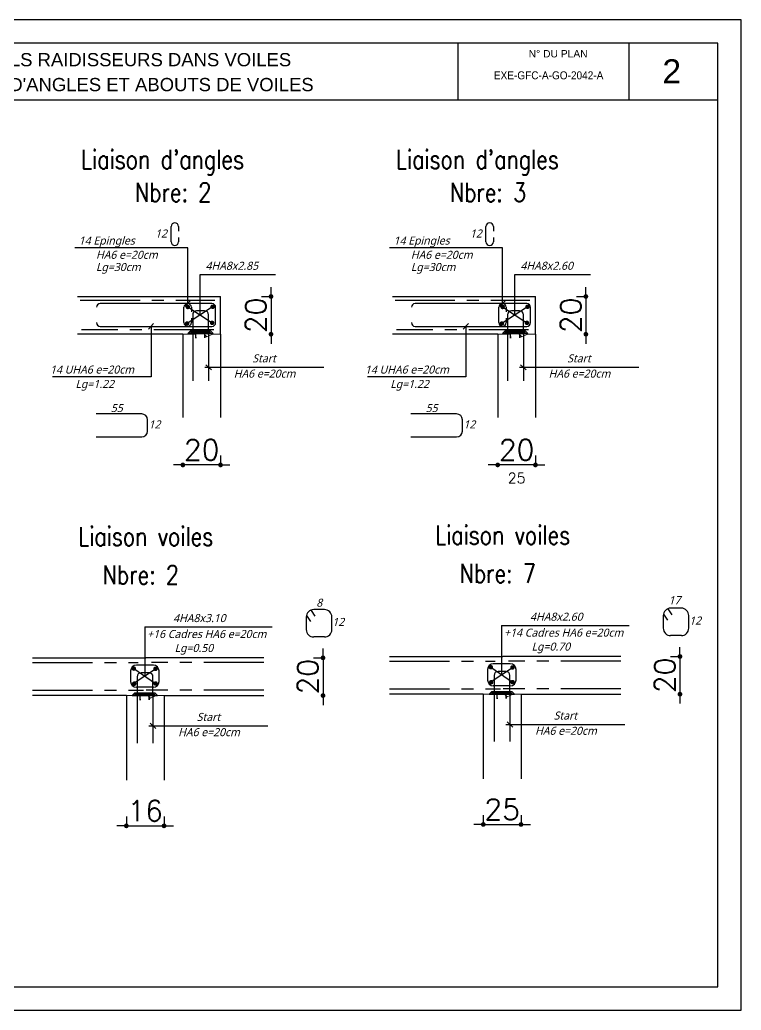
# Model space of a CAD drawing. Header units: millimetres. Extents: x -21776 to 63757, y -7870 to 8483.
# Drawn here: x -20167 to -19785, y 404 to 929 of the extents above; entities that cross this region are included whole.
import ezdxf
from ezdxf.enums import TextEntityAlignment as Align

# ---------------------------------------------------------------- set-up
doc = ezdxf.new("R2010")
doc.units = ezdxf.units.MM
doc.header["$PDMODE"] = 34
doc.linetypes.add('AXESX2', pattern=[101.6, 63.5, -12.7, 12.7, -12.7])
for name, color, linetype in [('7', 7, 'Continuous'), ('COTATION', 1, 'Continuous'), ('GO-CARTOUCHE', 7, 'Continuous'), ('GO-FER-HA', 140, 'Continuous'), ('GO-TEXTE', 9, 'Continuous'), ('préfa v', 2, 'Continuous'), ('STR_AXES', 4, 'AXESX2'), ('STR_TS_TXT', 7, 'Continuous'), ('STR_VOI-POT', 6, 'Continuous')]:
    doc.layers.add(name, color=color, linetype=linetype)
doc.styles.add('Lucida', font='')
doc.styles.get("Standard").update_dxf_attribs({"font": 'romans.shx'})
doc.styles.add('TEXTE TS', font='romans.shx', dxfattribs={"width": 0.7, "oblique": 15})
doc.styles.add('TEXTEBA', font='ARIAL.TTF')
doc.styles.get('Lucida').set_extended_font_data('Lucida Sans', italic=True)
doc.dimstyles.new('COUPE-20', dxfattribs={"dimscale": 0.5, "dimtxt": 22, "dimasz": 5, "dimexe": 0.05, "dimexo": 0, "dimgap": 5, "dimtad": 1, "dimdsep": 46, "dimtxsty": 'Standard', "dimblk1": 'DOT', "dimblk2": 'DOT', "dimsah": 1, "dimcen": 0, "dimdle": 150, "dimclrd": 1, "dimclre": 1, "dimclrt": 7, "dimadec": 0, "dimazin": 0, "dimtfac": 1, "dimtix": 1, "dimtmove": 2, "dimatfit": 3, "dimldrblk": 'DOT', "dimfxl": 0, "dimtvp": 1, "dimtolj": 1, "dimtzin": 0, "dimarcsym": 0})

# ---------------------------------------------------------------- blocks, each defined once
blk = doc.blocks.new('_DOT')
at = {"color": 0, "linetype": 'ByBlock'}
blk.add_line((-0.5, 0), (-1, 0), dxfattribs=at)
at = {"color": 0, "linetype": 'ByBlock', "const_width": 0.5}
blk.add_lwpolyline([(-0.25, 0, 1), (0.25, 0, 1)], format="xyb", close=True, dxfattribs=at)
blk = doc.blocks.new('*D848')
at = {"layer": 'COTATION', "color": 1, "lineweight": -2}
for p, q in [((-20034.02, 784.7), (-20034.02, 787.2)), ((-20039.02, 782.2), (-20033.99, 782.2)), ((-20034.02, 782.2), (-20034.02, 762.2)), ((-20034.42, 762.2), (-20033.99, 762.2)), ((-20034.02, 759.7), (-20034.02, 757.2))]:
    blk.add_line(p, q, dxfattribs=at)
at = {"layer": 'DEFPOINTS', "color": 0}
for p in [(-20047.06, 782.2), (-20047.06, 762.2, -153.35), (-20034.02, 762.2)]:
    blk.add_point(p, dxfattribs=at)
at = {"layer": 'COTATION', "color": 1, "lineweight": -2, "xscale": 2.5, "yscale": 2.5, "zscale": 2.5}
for p, rotation in [((-20034.02, 782.2), 270), ((-20034.02, 762.2), 90)]:
    blk.add_blockref('_DOT', p, dxfattribs=dict(at, rotation=rotation))
at = {"layer": 'COTATION', "color": 7, "insert": (-20042.02, 772.2), "char_height": 11, "attachment_point": 5, "rotation": 90}
blk.add_mtext('\\A1;20', dxfattribs=at)
blk = doc.blocks.new('*D859')
at = {"layer": 'COTATION', "color": 1, "lineweight": -2}
for p, q in [((-20080.77, 693.32), (-20080.77, 692.89)), ((-20060.77, 697.92), (-20060.77, 692.89)), ((-20083.27, 692.92), (-20085.77, 692.92)), ((-20060.77, 692.92), (-20080.77, 692.92)), ((-20058.27, 692.92), (-20055.77, 692.92))]:
    blk.add_line(p, q, dxfattribs=at)
at = {"layer": 'DEFPOINTS', "color": 0}
for p in [(-20080.77, 705.96, -153.35), (-20060.77, 705.96), (-20080.77, 692.92)]:
    blk.add_point(p, dxfattribs=at)
at = {"layer": 'COTATION', "color": 1, "lineweight": -2, "xscale": 2.5, "yscale": 2.5, "zscale": 2.5}
blk.add_blockref('_DOT', (-20080.77, 692.92), dxfattribs=at)
at = {"layer": 'COTATION', "color": 1, "lineweight": -2, "xscale": 2.5, "yscale": 2.5, "zscale": 2.5, "rotation": 180}
blk.add_blockref('_DOT', (-20060.77, 692.92), dxfattribs=at)
at = {"layer": 'COTATION', "color": 7, "insert": (-20070.77, 700.92), "char_height": 11, "attachment_point": 5}
blk.add_mtext('\\A1;20', dxfattribs=at)
blk = doc.blocks.new('*D984')
at = {"layer": 'COTATION', "color": 1, "lineweight": -2}
for p, q in [((-19867.01, 784.7), (-19867.01, 787.2)), ((-19872.01, 782.2), (-19866.98, 782.2)), ((-19867.01, 782.2), (-19867.01, 762.2)), ((-19867.41, 762.2), (-19866.98, 762.2)), ((-19867.01, 759.7), (-19867.01, 757.2))]:
    blk.add_line(p, q, dxfattribs=at)
at = {"layer": 'DEFPOINTS', "color": 0}
for p in [(-19880.05, 782.2), (-19880.05, 762.2, -153.35), (-19867.01, 762.2)]:
    blk.add_point(p, dxfattribs=at)
at = {"layer": 'COTATION', "color": 1, "lineweight": -2, "xscale": 2.5, "yscale": 2.5, "zscale": 2.5}
for p, rotation in [((-19867.01, 782.2), 270), ((-19867.01, 762.2), 90)]:
    blk.add_blockref('_DOT', p, dxfattribs=dict(at, rotation=rotation))
at = {"layer": 'COTATION', "color": 7, "insert": (-19875.01, 772.2), "char_height": 11, "attachment_point": 5, "rotation": 90}
blk.add_mtext('\\A1;20', dxfattribs=at)
blk = doc.blocks.new('*D985')
at = {"layer": 'COTATION', "color": 1, "lineweight": -2}
for p, q in [((-19913.76, 693.32), (-19913.76, 692.89)), ((-19893.76, 697.92), (-19893.76, 692.89)), ((-19916.26, 692.92), (-19918.76, 692.92)), ((-19893.76, 692.92), (-19913.76, 692.92)), ((-19891.26, 692.92), (-19888.76, 692.92))]:
    blk.add_line(p, q, dxfattribs=at)
at = {"layer": 'DEFPOINTS', "color": 0}
for p in [(-19913.76, 705.96, -153.35), (-19893.76, 705.96), (-19913.76, 692.92)]:
    blk.add_point(p, dxfattribs=at)
at = {"layer": 'COTATION', "color": 1, "lineweight": -2, "xscale": 2.5, "yscale": 2.5, "zscale": 2.5}
blk.add_blockref('_DOT', (-19913.76, 692.92), dxfattribs=at)
at = {"layer": 'COTATION', "color": 1, "lineweight": -2, "xscale": 2.5, "yscale": 2.5, "zscale": 2.5, "rotation": 180}
blk.add_blockref('_DOT', (-19893.76, 692.92), dxfattribs=at)
at = {"layer": 'COTATION', "color": 7, "insert": (-19903.76, 700.92), "char_height": 11, "attachment_point": 5}
blk.add_mtext('\\A1;20', dxfattribs=at)
blk = doc.blocks.new('*D990')
at = {"layer": 'COTATION', "color": 1, "lineweight": -2}
for p, q in [((-20110.74, 506.6), (-20110.74, 501.58)), ((-20090.74, 506.6), (-20090.74, 501.58)), ((-20113.24, 501.6), (-20115.74, 501.6)), ((-20110.74, 501.6), (-20090.74, 501.6)), ((-20088.24, 501.6), (-20085.74, 501.6))]:
    blk.add_line(p, q, dxfattribs=at)
at = {"layer": 'DEFPOINTS', "color": 0}
for p in [(-20110.74, 515.61), (-20090.74, 515.61), (-20090.74, 501.6)]:
    blk.add_point(p, dxfattribs=at)
at = {"layer": 'COTATION', "color": 1, "lineweight": -2, "xscale": 2.5, "yscale": 2.5, "zscale": 2.5}
blk.add_blockref('_DOT', (-20110.74, 501.6), dxfattribs=at)
at = {"layer": 'COTATION', "color": 1, "lineweight": -2, "xscale": 2.5, "yscale": 2.5, "zscale": 2.5, "rotation": 180}
blk.add_blockref('_DOT', (-20090.74, 501.6), dxfattribs=at)
at = {"layer": 'COTATION', "color": 7, "insert": (-20100.74, 509.6), "char_height": 11, "attachment_point": 5}
blk.add_mtext('\\A1;16', dxfattribs=at)
blk = doc.blocks.new('*D991')
at = {"layer": 'COTATION', "color": 1, "lineweight": -2}
for p, q in [((-20006.43, 593.15), (-20006.43, 595.65)), ((-20011.43, 590.65), (-20006.41, 590.65)), ((-20006.43, 590.65), (-20006.43, 570.65)), ((-20006.83, 570.65), (-20006.41, 570.65)), ((-20006.43, 568.15), (-20006.43, 565.65))]:
    blk.add_line(p, q, dxfattribs=at)
at = {"layer": 'DEFPOINTS', "color": 0}
for p in [(-20019.47, 590.65), (-20019.47, 570.65, -153.35), (-20006.43, 570.65)]:
    blk.add_point(p, dxfattribs=at)
at = {"layer": 'COTATION', "color": 1, "lineweight": -2, "xscale": 2.5, "yscale": 2.5, "zscale": 2.5}
for p, rotation in [((-20006.43, 590.65), 270), ((-20006.43, 570.65), 90)]:
    blk.add_blockref('_DOT', p, dxfattribs=dict(at, rotation=rotation))
at = {"layer": 'COTATION', "color": 7, "insert": (-20014.43, 580.65), "char_height": 11, "attachment_point": 5, "rotation": 90}
blk.add_mtext('\\A1;20', dxfattribs=at)
blk = doc.blocks.new('*D992')
at = {"layer": 'COTATION', "color": 1, "lineweight": -2}
for p, q in [((-19921.41, 507.33), (-19921.41, 502.31)), ((-19901.41, 507.33), (-19901.41, 502.31)), ((-19923.91, 502.33), (-19926.41, 502.33)), ((-19921.41, 502.33), (-19901.41, 502.33)), ((-19898.91, 502.33), (-19896.41, 502.33))]:
    blk.add_line(p, q, dxfattribs=at)
at = {"layer": 'DEFPOINTS', "color": 0}
for p in [(-19921.41, 516.34), (-19901.41, 516.34), (-19901.41, 502.33)]:
    blk.add_point(p, dxfattribs=at)
at = {"layer": 'COTATION', "color": 1, "lineweight": -2, "xscale": 2.5, "yscale": 2.5, "zscale": 2.5}
blk.add_blockref('_DOT', (-19921.41, 502.33), dxfattribs=at)
at = {"layer": 'COTATION', "color": 1, "lineweight": -2, "xscale": 2.5, "yscale": 2.5, "zscale": 2.5, "rotation": 180}
blk.add_blockref('_DOT', (-19901.41, 502.33), dxfattribs=at)
at = {"layer": 'COTATION', "color": 7, "insert": (-19911.41, 510.33), "char_height": 11, "attachment_point": 5}
blk.add_mtext('\\A1;25', dxfattribs=at)
blk = doc.blocks.new('*D993')
at = {"layer": 'COTATION', "color": 1, "lineweight": -2}
for p, q in [((-19817.1, 593.88), (-19817.1, 596.38)), ((-19822.1, 591.38), (-19817.08, 591.38)), ((-19817.1, 591.38), (-19817.1, 571.38)), ((-19817.5, 571.38), (-19817.08, 571.38)), ((-19817.1, 568.88), (-19817.1, 566.38))]:
    blk.add_line(p, q, dxfattribs=at)
at = {"layer": 'DEFPOINTS', "color": 0}
for p in [(-19830.14, 591.38), (-19830.14, 571.38, -153.35), (-19817.1, 571.38)]:
    blk.add_point(p, dxfattribs=at)
at = {"layer": 'COTATION', "color": 1, "lineweight": -2, "xscale": 2.5, "yscale": 2.5, "zscale": 2.5}
for p, rotation in [((-19817.1, 591.38), 270), ((-19817.1, 571.38), 90)]:
    blk.add_blockref('_DOT', p, dxfattribs=dict(at, rotation=rotation))
at = {"layer": 'COTATION', "color": 7, "insert": (-19825.1, 581.38), "char_height": 11, "attachment_point": 5, "rotation": 90}
blk.add_mtext('\\A1;20', dxfattribs=at)

msp = doc.modelspace()

# ---------------------------------------------------------------- hatches: boundary and pattern name
at = {"layer": 'GO-FER-HA'}
h = msp.add_hatch(dxfattribs=at)
h.set_pattern_fill('ANSI31', color=9, scale=4.218928, angle=-540, style=0)
h.set_pattern_definition([(45, (-58262.4, -274175.9419), (-0.3729040775, 0.3729040775), [])])
h.paths.add_polyline_path([(-20065.50293, 762.56135), (-20066.90924, 763.96766), (-20068.03835, 763.96766), (-20068.03835, 762.56135)])
h.paths.add_polyline_path([(-20068.03835, 762.56135), (-20068.03835, 763.96766), (-20070.22796, 763.96766), (-20070.08895, 762.56135)])
h.paths.add_polyline_path([(-20070.45981, 762.56135), (-20070.23976, 763.96766), (-20077.0195, 763.96766), (-20076.87389, 762.56135)])
h.paths.add_polyline_path([(-20077.07452, 763.64655), (-20078.15972, 762.56135), (-20077.17122, 762.56135)])
h = msp.add_hatch(dxfattribs=at)
h.set_pattern_fill('ANSI31', color=9, scale=4.218928, angle=-540, style=0)
h.set_pattern_definition([(45, (-58095.39344, -274175.9419), (-0.3729040775, 0.3729040775), [])])
h.paths.add_polyline_path([(-19898.49635, 762.56135), (-19899.90266, 763.96766), (-19901.03177, 763.96766), (-19901.03177, 762.56135)])
h.paths.add_polyline_path([(-19901.03177, 762.56135), (-19901.03177, 763.96766), (-19903.22138, 763.96766), (-19903.08237, 762.56135)])
h.paths.add_polyline_path([(-19903.45323, 762.56135), (-19903.23318, 763.96766), (-19910.01292, 763.96766), (-19909.86731, 762.56135)])
h.paths.add_polyline_path([(-19910.06793, 763.64655), (-19911.15313, 762.56135), (-19910.16464, 762.56135)])
h = msp.add_hatch(dxfattribs=at)
h.set_pattern_fill('ANSI31', color=9, scale=4.218928, angle=-540, style=0)
h.set_pattern_definition([(45, (-58102.5637, -274367.12774), (-0.3729040775, 0.3729040775), [])])
h.paths.add_polyline_path([(-19905.66659, 571.37552), (-19907.07289, 572.78183), (-19908.202, 572.78183), (-19908.202, 571.37552)])
h.paths.add_polyline_path([(-19908.202, 571.37552), (-19908.202, 572.78183), (-19910.39161, 572.78183), (-19910.2526, 571.37552)])
h.paths.add_polyline_path([(-19910.62347, 571.37552), (-19910.40341, 572.78183), (-19917.18315, 572.78183), (-19917.03755, 571.37552)])
h.paths.add_polyline_path([(-19917.23817, 572.46072), (-19918.32337, 571.37552), (-19917.33487, 571.37552)])
h = msp.add_hatch(dxfattribs=at)
h.set_pattern_fill('ANSI31', color=9, scale=4.218928, angle=-540, style=0)
h.set_pattern_definition([(45, (-58291.8937, -274367.85546), (-0.3729040775, 0.3729040775), [])])
h.paths.add_polyline_path([(-20094.99663, 570.64781), (-20096.40294, 572.05412), (-20097.53204, 572.05412), (-20097.53204, 570.64781)])
h.paths.add_polyline_path([(-20097.53204, 570.64781), (-20097.53204, 572.05412), (-20099.72165, 572.05412), (-20099.58264, 570.64781)])
h.paths.add_polyline_path([(-20099.95351, 570.64781), (-20099.73345, 572.05412), (-20106.51319, 572.05412), (-20106.36759, 570.64781)])
h.paths.add_polyline_path([(-20106.56821, 571.73301), (-20107.65341, 570.64781), (-20106.66491, 570.64781)])

# ---------------------------------------------------------------- linework, layer by layer
at = {"lineweight": 18, "elevation": -153.3465}
for points in [[(-20080.7656, 762.19824), (-20073.81562, 762.19824), (-20070.79315, 763.62203), (-20068.04547, 760.85092), (-20064.88562, 762.19824), (-20060.7656, 762.19824)], [(-19913.75902, 762.19824), (-19906.80904, 762.19824), (-19903.78657, 763.62203), (-19901.03889, 760.85092), (-19897.87904, 762.19824), (-19893.75902, 762.19824)]]:
    msp.add_lwpolyline(points, dxfattribs=at)
at = {"lineweight": 18}
for points in [[(-19921.41125, 571.37552), (-19914.46128, 571.37552), (-19911.43881, 572.7993), (-19908.69113, 570.0282), (-19905.53127, 571.37552), (-19898.22449, 571.37552)], [(-20110.74129, 570.64781), (-20103.79132, 570.64781), (-20100.76885, 572.07159), (-20098.02117, 569.30049), (-20094.86132, 570.64781), (-20087.55453, 570.64781)]]:
    msp.add_lwpolyline(points, dxfattribs=at)
at = {"layer": '7', "color": 7}
for points in [[(-20078.2167, 778.41713), (-20078.2167, 778.41713)], [(-19911.21012, 778.41713), (-19911.21012, 778.41713)], [(-20078.2167, 766.38595), (-20078.2167, 766.38595)], [(-19911.21012, 766.38595), (-19911.21012, 766.38595)]]:
    msp.add_lwpolyline(points, dxfattribs=at)
at = {"layer": 'COTATION'}
for p, q in [((-20064.97989, 776.75753), (-20078.54365, 767.85206)), ((-20078.16876, 776.66385), (-20065.26108, 768.22674)), ((-19897.9733, 776.75753), (-19911.53707, 767.85206)), ((-19911.16218, 776.66385), (-19898.2545, 768.22674)), ((-20012.78429, 615.83931), (-20010.73324, 612.70767)), ((-19823.45425, 616.56702), (-19821.4032, 613.43538)), ((-20015.12019, 613.04929), (-20013.06914, 609.97458)), ((-19825.79015, 613.777), (-19823.73909, 610.70229)), ((-20107.15439, 576.96882), (-20095.27538, 584.82216)), ((-20106.79055, 584.96318), (-20095.21667, 577.07378)), ((-19917.82435, 577.69653), (-19905.94534, 585.54987)), ((-19917.46051, 585.69089), (-19905.88662, 577.80149))]:
    msp.add_line(p, q, dxfattribs=at)
at = {"layer": 'GO-CARTOUCHE', "color": 2, "ltscale": 3}
for p, q in [((-20078.2167, 808.07414), (-20138.15424, 808.07414)), ((-20078.2167, 778.41713), (-20078.2167, 808.07414)), ((-19911.21012, 808.07414), (-19971.14766, 808.07414)), ((-19911.21012, 778.41713), (-19911.21012, 808.07414)), ((-20071.63116, 772.39055), (-20071.63116, 793.89017)), ((-20071.63116, 793.89017), (-20031.61508, 793.89017)), ((-19904.62458, 772.39055), (-19904.62458, 793.89017)), ((-19904.62458, 793.89017), (-19864.6085, 793.89017)), ((-20076.84564, 779.93469), (-20079.58776, 776.89956)), ((-19909.83906, 779.93469), (-19912.58118, 776.89956)), ((-20096.28163, 767.90351), (-20099.02375, 764.86838)), ((-19929.27505, 767.90351), (-19932.01717, 764.86838)), ((-20097.65269, 766.38595), (-20097.65269, 739.60867)), ((-19930.64611, 766.38595), (-19930.64611, 739.60867)), ((-20068.63937, 746.03029), (-20065.60425, 743.28817)), ((-19901.63279, 746.03029), (-19898.59766, 743.28817)), ((-20069.16885, 744.65923), (-20005.99198, 744.65923)), ((-19902.16227, 744.65923), (-19838.9854, 744.65923)), ((-20097.65269, 739.60867), (-20149.83223, 739.60867)), ((-19930.64611, 739.60867), (-19982.82565, 739.60867)), ((-20101.01603, 607.13177), (-20033.4107, 607.13177)), ((-20101.01603, 607.13177), (-20101.01603, 581.02695)), ((-19911.68599, 607.85948), (-19844.08066, 607.85948)), ((-19911.68599, 607.85948), (-19911.68599, 581.75466)), ((-19908.80303, 556.68128), (-19905.7679, 553.93916)), ((-20098.80664, 554.58251), (-20035.62977, 554.58251)), ((-20098.13307, 555.95357), (-20095.09794, 553.21145)), ((-19909.4766, 555.31022), (-19846.29973, 555.31022))]:
    msp.add_line(p, q, dxfattribs=at)
at = {"layer": 'GO-CARTOUCHE', "linetype": 'Continuous'}
for points in [[(-19784.61531, 403.87835), (-19784.61531, 928.87834), (-20527.03954, 928.87834), (-20527.03954, 403.87835)], [(-19796.98781, 416.25085), (-19796.98781, 916.50584), (-20514.66704, 916.50584), (-20514.66704, 416.25085)]]:
    msp.add_lwpolyline(points, close=True, dxfattribs=at)
at = {"layer": 'GO-FER-HA', "color": 1}
for p, q in [((-20075.55967, 772.55993), (-20075.55967, 762.02945)), ((-20069.23127, 774.66939), (-20073.4502, 774.66939)), ((-20067.12181, 762.02945), (-20067.12181, 772.55993)), ((-19908.55308, 772.55993), (-19908.55308, 762.02945)), ((-19902.22469, 774.66939), (-19906.44362, 774.66939)), ((-19900.11523, 762.02945), (-19900.11523, 772.55993)), ((-20078.15972, 762.56135), (-20076.75341, 763.96766)), ((-20078.15972, 762.56135), (-20064.72495, 762.56135)), ((-20078.15972, 762.56135), (-20075.10359, 762.56135)), ((-20076.75341, 763.96766), (-20066.13126, 763.96766)), ((-20075.55967, 762.02945), (-20075.55967, 737.41903)), ((-20074.55694, 762.56135), (-20067.14759, 762.56135)), ((-20074.51893, 762.56135), (-20074.3814, 764.10471)), ((-20074.3814, 764.10471), (-20073.97228, 760.15323)), ((-20073.97228, 760.15323), (-20073.97228, 762.56135)), ((-20069.68183, 762.56135), (-20069.45455, 764.01387)), ((-20069.45455, 764.01387), (-20069.09089, 760.33491)), ((-20069.09089, 760.33491), (-20069.09089, 762.56135)), ((-20067.12181, 762.02945), (-20067.12181, 737.41903)), ((-20066.55664, 762.56135), (-20064.72495, 762.56135)), ((-20064.72495, 762.56135), (-20066.13126, 763.96766)), ((-19911.15313, 762.56135), (-19909.74682, 763.96766)), ((-19911.15313, 762.56135), (-19897.71837, 762.56135)), ((-19911.15313, 762.56135), (-19908.09701, 762.56135)), ((-19909.74682, 763.96766), (-19899.12468, 763.96766)), ((-19908.55308, 762.02945), (-19908.55308, 737.41903)), ((-19907.55036, 762.56135), (-19900.141, 762.56135)), ((-19907.51235, 762.56135), (-19907.37482, 764.10471)), ((-19907.37482, 764.10471), (-19906.9657, 760.15323)), ((-19906.9657, 760.15323), (-19906.9657, 762.56135)), ((-19902.67525, 762.56135), (-19902.44797, 764.01387)), ((-19902.44797, 764.01387), (-19902.08431, 760.33491)), ((-19902.08431, 760.33491), (-19902.08431, 762.56135)), ((-19900.11523, 762.02945), (-19900.11523, 737.41903)), ((-19899.55006, 762.56135), (-19897.71837, 762.56135)), ((-19897.71837, 762.56135), (-19899.12468, 763.96766)), ((-20102.56877, 719.92476, 460.03949), (-20126.7789, 719.92476, 306.69299)), ((-19935.56218, 719.92476, 460.03949), (-19959.77232, 719.92476, 306.69299)), ((-20099.53127, 710.81226, 460.03949), (-20099.53127, 716.88726, 460.03949)), ((-19932.52468, 710.81226, 460.03949), (-19932.52468, 716.88726, 460.03949)), ((-20126.7789, 707.77476, 306.69299), (-20102.56877, 707.77476, 460.03949)), ((-19959.77232, 707.77476, 306.69299), (-19935.56218, 707.77476, 460.03949)), ((-20005.69106, 616.26089), (-20011.37371, 616.26089)), ((-19816.36102, 616.9886), (-19822.04367, 616.9886)), ((-20015.32561, 612.30899), (-20015.32561, 605.66619)), ((-20001.73917, 605.66619), (-20001.73917, 612.30899)), ((-19825.99557, 613.0367), (-19825.99557, 606.3939)), ((-19812.40912, 606.3939), (-19812.40912, 613.0367)), ((-20005.69106, 601.71429), (-20011.37371, 601.71429)), ((-19816.36102, 602.442), (-19822.04367, 602.442)), ((-20098.72497, 582.75585), (-20102.9439, 582.75585)), ((-19909.39493, 583.48356), (-19913.61385, 583.48356)), ((-20105.05336, 580.64639), (-20105.05336, 570.1159)), ((-20096.6155, 570.1159), (-20096.6155, 580.64639)), ((-19915.72332, 581.3741), (-19915.72332, 570.84361)), ((-19907.28546, 570.84361), (-19907.28546, 581.3741)), ((-19918.32337, 571.37552), (-19916.91706, 572.78183)), ((-19916.91706, 572.78183), (-19906.29491, 572.78183)), ((-19914.68258, 571.37552), (-19914.54505, 572.91888)), ((-19914.54505, 572.91888), (-19914.13593, 568.9674)), ((-19909.84549, 571.37552), (-19909.6182, 572.82804)), ((-19909.6182, 572.82804), (-19909.25454, 569.14907)), ((-19904.88861, 571.37552), (-19906.29491, 572.78183)), ((-20107.65341, 570.64781), (-20106.2471, 572.05412)), ((-20107.65341, 570.64781), (-20094.21865, 570.64781)), ((-20107.65341, 570.64781), (-20104.59728, 570.64781)), ((-20106.2471, 572.05412), (-20095.62496, 572.05412)), ((-20105.05336, 570.1159), (-20105.05336, 545.50549)), ((-20104.05063, 570.64781), (-20096.64128, 570.64781)), ((-20104.01263, 570.64781), (-20103.87509, 572.19117)), ((-20103.87509, 572.19117), (-20103.46598, 568.23968)), ((-20103.46598, 568.23968), (-20103.46598, 570.64781)), ((-20099.17553, 570.64781), (-20098.94824, 572.10033)), ((-20098.94824, 572.10033), (-20098.58458, 568.42136)), ((-20098.58458, 568.42136), (-20098.58458, 570.64781)), ((-20096.6155, 570.1159), (-20096.6155, 545.50549)), ((-20096.05033, 570.64781), (-20094.21865, 570.64781)), ((-20094.21865, 570.64781), (-20095.62496, 572.05412)), ((-19918.32337, 571.37552), (-19904.88861, 571.37552)), ((-19918.32337, 571.37552), (-19915.26724, 571.37552)), ((-19915.72332, 570.84361), (-19915.72332, 546.2332)), ((-19914.72059, 571.37552), (-19907.31124, 571.37552)), ((-19914.13593, 568.9674), (-19914.13593, 571.37552)), ((-19909.25454, 569.14907), (-19909.25454, 571.37552)), ((-19907.28546, 570.84361), (-19907.28546, 546.2332)), ((-19906.72029, 571.37552), (-19904.88861, 571.37552))]:
    msp.add_line(p, q, dxfattribs=at)
for points in [[(-20086.99616, 811.16481), (-20086.99616, 819.28622)], [(-20083.08639, 819.28622), (-20083.08639, 816.82065)], [(-19919.98958, 811.16481), (-19919.98958, 819.28622)], [(-19916.07981, 819.28622), (-19916.07981, 816.82065)], [(-20083.08639, 813.54251), (-20083.08639, 811.16481)], [(-19916.07981, 813.54251), (-19916.07981, 811.16481)]]:
    msp.add_lwpolyline(points, dxfattribs=at)
at = {"layer": 'GO-FER-HA', "color": 6, "linetype": 'Continuous', "const_width": 1.2}
for points in [[(-20077.56876, 776.66385, 1), (-20078.76876, 776.66385, 1)], [(-20064.37989, 776.75753, 1), (-20065.57989, 776.75753, 1)], [(-19910.56218, 776.66385, 1), (-19911.76218, 776.66385, 1)], [(-19897.3733, 776.75753, 1), (-19898.5733, 776.75753, 1)], [(-20077.94365, 767.85206, 1), (-20079.14365, 767.85206, 1)], [(-20064.66108, 768.22674, 1), (-20065.86108, 768.22674, 1)], [(-19910.93707, 767.85206, 1), (-19912.13707, 767.85206, 1)], [(-19897.6545, 768.22674, 1), (-19898.8545, 768.22674, 1)], [(-20106.19055, 584.96318, 1), (-20107.39055, 584.96318, 1)], [(-20094.67538, 584.82216, 1), (-20095.87538, 584.82216, 1)], [(-19916.86051, 585.69089, 1), (-19918.06051, 585.69089, 1)], [(-19905.34534, 585.54987, 1), (-19906.54534, 585.54987, 1)], [(-20105.95439, 576.96882, 1), (-20107.15439, 576.96882, 1)], [(-20094.61667, 577.07378, 1), (-20095.81667, 577.07378, 1)], [(-19916.62435, 577.69653, 1), (-19917.82435, 577.69653, 1)], [(-19905.28662, 577.80149, 1), (-19906.48662, 577.80149, 1)]]:
    msp.add_lwpolyline(points, format="xyb", close=True, dxfattribs=at)
at = {"layer": 'GO-FER-HA', "color": 1}
for centre, radius, start, end in [((-20085.04127, 819.28622), 1.95488, 90, 180), ((-20085.04127, 819.28622), 1.95488, 0, 90), ((-19918.03469, 819.28622), 1.95488, 90, 180), ((-19918.03469, 819.28622), 1.95488, 0, 90), ((-20085.04127, 811.16481), 1.95488, 180, 270), ((-20085.04127, 811.16481), 1.95488, 270, 0), ((-19918.03469, 811.16481), 1.95488, 180, 270), ((-19918.03469, 811.16481), 1.95488, 270, 0), ((-20073.4502, 772.55993), 2.10946, 90, 180), ((-20069.23127, 772.55993), 2.10946, 360, 90), ((-19906.44362, 772.55993), 2.10946, 90, 180), ((-19902.22469, 772.55993), 2.10946, 360, 90), ((-20102.56877, 716.88726, 460.03949), 3.0375, 0, 90), ((-19935.56218, 716.88726, 460.03949), 3.0375, 0, 90), ((-20102.56877, 710.81226, 460.03949), 3.0375, 270, 360), ((-19935.56218, 710.81226, 460.03949), 3.0375, 270, 360), ((-20011.37371, 612.30899), 3.9519, 90, 180), ((-20005.69106, 612.30899), 3.9519, 360, 90), ((-19822.04367, 613.0367), 3.9519, 90, 180), ((-19816.36102, 613.0367), 3.9519, 360, 90), ((-20011.37371, 605.66619), 3.9519, 180, 270), ((-20005.69106, 605.66619), 3.9519, 270, 0), ((-19822.04367, 606.3939), 3.9519, 180, 270), ((-19816.36102, 606.3939), 3.9519, 270, 0), ((-20102.9439, 580.64639), 2.10946, 90, 180), ((-20098.72497, 580.64639), 2.10946, 360, 90), ((-19913.61385, 581.3741), 2.10946, 90, 180), ((-19909.39493, 581.3741), 2.10946, 360, 90)]:
    msp.add_arc(centre, radius, start, end, dxfattribs=at)
at = {"layer": 'GO-TEXTE', "color": 7}
for p, q in [((-19934.85665, 916.50584), (-19934.85665, 886.2081)), ((-19844.15055, 916.50584), (-19844.15055, 886.2081)), ((-19796.98781, 886.2081), (-20514.66704, 886.2081))]:
    msp.add_line(p, q, dxfattribs=at)
at = {"layer": 'préfa v', "color": 2, "ltscale": 3}
for p, q in [((-20060.7656, 762.19824, -153.3465), (-20060.7656, 782.19824, -153.3465)), ((-19893.75902, 762.19824, -153.3465), (-19893.75902, 782.19824, -153.3465)), ((-20080.7656, 762.19824, -153.01443), (-20136.60062, 762.19824, -152.08738)), ((-20080.7656, 762.19824, -153.3465), (-20080.7656, 718.08685, -153.3465)), ((-20060.7656, 762.19824, -153.3465), (-20060.7656, 718.08685, -153.3465)), ((-19913.75902, 762.19824, -153.01443), (-19969.59403, 762.19824, -152.08738)), ((-19913.75902, 762.19824, -153.3465), (-19913.75902, 718.08685, -153.3465)), ((-19893.75902, 762.19824, -153.3465), (-19893.75902, 718.08685, -153.3465)), ((-20110.74129, 570.64781), (-20160.44972, 570.6478, -152.08738)), ((-20110.74129, 570.64781), (-20110.74129, 525.73338)), ((-20090.74129, 570.64781), (-20090.74129, 525.73338)), ((-20090.74129, 570.64781), (-20037.87407, 570.6478, -458.6552)), ((-19921.41125, 571.37552), (-19971.11968, 571.37552, -152.08738)), ((-19921.41125, 571.37552), (-19921.41125, 526.46109)), ((-19901.41125, 571.37552), (-19901.41125, 526.46109)), ((-19901.41125, 571.37552), (-19848.54403, 571.37552, -458.6552))]:
    msp.add_line(p, q, dxfattribs=at)
for points in [[(-20136.60062, 782.19824), (-20060.7656, 782.19824)], [(-19969.59403, 782.19824), (-19893.75902, 782.19824)], [(-20160.44972, 590.6478), (-20100.4267, 590.64781)], [(-19971.11968, 591.37552), (-19911.09666, 591.37552)]]:
    msp.add_lwpolyline(points, dxfattribs=at)
at = {"layer": 'préfa v', "color": 2, "ltscale": 3, "elevation": -306.69299}
for points in [[(-20037.87407, 590.6478), (-20100.4267, 590.64781)], [(-19848.54403, 591.37552), (-19911.09666, 591.37552)]]:
    msp.add_lwpolyline(points, dxfattribs=at)
at = {"layer": 'STR_AXES', "ltscale": 0.5}
for p, q in [((-20135.24103, 780.21306, 153.3465), (-20063.7656, 780.21306, 153.3465)), ((-19968.23445, 780.21306, 153.3465), (-19896.75902, 780.21306, 153.3465)), ((-20064.42853, 764.46764, -458.78892), (-20134.49957, 764.46764, -460.03949)), ((-19897.42195, 764.46764, -458.78892), (-19967.49299, 764.46764, -460.03949)), ((-20160.44972, 588.16199, -153.3465), (-20104.42668, 588.16199, -153.3465)), ((-20037.87407, 588.16199, -460.03949), (-20097.4267, 588.16199, -460.03949)), ((-19971.11968, 588.8897, -153.3465), (-19915.09664, 588.8897, -153.3465)), ((-19848.54403, 588.8897, -460.03949), (-19908.09666, 588.8897, -460.03949)), ((-20160.44972, 573.48197, -152.20902), (-20101.68531, 573.48197, -153.3465)), ((-20037.87407, 573.48197, -458.78892), (-20100.16808, 573.48197, -460.03949)), ((-19971.11968, 574.20968, -152.20902), (-19912.35527, 574.20968, -153.3465)), ((-19848.54403, 574.20968, -458.78892), (-19910.83803, 574.20968, -460.03949))]:
    msp.add_line(p, q, dxfattribs=at)
at = {"layer": 'STR_VOI-POT'}
for p, q in [((-20108.48103, 583.72974), (-20108.48103, 578.14227, -33.66239)), ((-20096.41951, 586.76724), (-20105.44353, 586.76724)), ((-20093.38201, 578.14227, -33.66239), (-20093.38201, 583.72974)), ((-19919.15099, 584.45745), (-19919.15099, 578.86998, -33.66239)), ((-19907.08947, 587.49495), (-19916.11349, 587.49495)), ((-19904.05197, 578.86998, -33.66239), (-19904.05197, 584.45745)), ((-20096.41951, 575.10477), (-20105.44353, 575.10477)), ((-19907.08947, 575.83248), (-19916.11349, 575.83248))]:
    msp.add_line(p, q, dxfattribs=at)
for points in [[(-20065.32988, 778.41713), (-20124.61011, 778.41713)], [(-20065.32988, 778.41713), (-20065.32988, 778.41713)], [(-19898.3233, 778.41713), (-19957.60353, 778.41713)], [(-19898.3233, 778.41713), (-19898.3233, 778.41713)], [(-20080.17159, 768.34083), (-20080.17159, 776.46224)], [(-20076.26182, 776.46224), (-20076.26182, 773.99667)], [(-20063.375, 776.46224), (-20063.375, 776.46224)], [(-20063.375, 768.34083), (-20063.375, 776.46224)], [(-19913.16501, 768.34083), (-19913.16501, 776.46224)], [(-19909.25524, 776.46224), (-19909.25524, 773.99667)], [(-19896.36842, 776.46224), (-19896.36842, 776.46224)], [(-19896.36842, 768.34083), (-19896.36842, 776.46224)], [(-20076.26182, 770.71854), (-20076.26182, 768.34083)], [(-19909.25524, 770.71854), (-19909.25524, 768.34083)], [(-20124.61011, 766.38595), (-20065.32988, 766.38595)], [(-19957.60353, 766.38595), (-19898.3233, 766.38595)]]:
    msp.add_lwpolyline(points, dxfattribs=at)
for centre, radius, start, end in [((-20124.61011, 776.46224), 1.95488, 90, 180), ((-20078.2167, 776.46224), 1.95488, 90, 180), ((-20078.2167, 776.46224), 1.95488, 0, 90), ((-20065.32988, 776.46224), 1.95488, 0, 90), ((-19957.60353, 776.46224), 1.95488, 90, 180), ((-19911.21012, 776.46224), 1.95488, 90, 180), ((-19911.21012, 776.46224), 1.95488, 0, 90), ((-19898.3233, 776.46224), 1.95488, 0, 90), ((-20124.61011, 768.34083), 1.95488, 180, 270), ((-20078.2167, 768.34083), 1.95488, 180, 270), ((-20078.2167, 768.34083), 1.95488, 270, 0), ((-20065.32988, 768.34083), 1.95488, 270, 0), ((-19957.60353, 768.34083), 1.95488, 180, 270), ((-19911.21012, 768.34083), 1.95488, 180, 270), ((-19911.21012, 768.34083), 1.95488, 270, 0), ((-19898.3233, 768.34083), 1.95488, 270, 0), ((-20105.44353, 583.72974), 3.0375, 90, 180), ((-20096.41951, 583.72974), 3.0375, 360, 90), ((-19916.11349, 584.45745), 3.0375, 90, 180), ((-19907.08947, 584.45745), 3.0375, 360, 90), ((-20105.44353, 578.14227), 3.0375, 180, 270), ((-20096.41951, 578.14227), 3.0375, 270, 0), ((-19916.11349, 578.86998), 3.0375, 180, 270), ((-19907.08947, 578.86998), 3.0375, 270, 0)]:
    msp.add_arc(centre, radius, start, end, dxfattribs=at)

# ---------------------------------------------------------------- texts
at = {"layer": 'COTATION', "color": 7, "insert": (-19903.75902, 685.94891, -153.3465), "char_height": 5.5, "attachment_point": 5}
msp.add_mtext('\\A1;25', dxfattribs=at)
at = {"layer": 'GO-CARTOUCHE', "color": 2, "style": 'TEXTEBA'}
msp.add_text('2', height=12.74873, dxfattribs=at).set_placement((-19826.39571, 895.19835))
at = {"layer": 'GO-CARTOUCHE', "color": 2, "style": 'TEXTEBA', "width": 0.9}
msp.add_text('EXE-GFC-A-GO-2042-A', height=4.2424242, dxfattribs=at).set_placement((-19886.76584, 897.32696), align=Align.CENTER)
at = {"layer": 'GO-TEXTE', "color": 2, "style": 'TEXTEBA'}
for s, p in [('DETAILS RAIDISSEURS DANS VOILES ', (-20201.39247, 904.24367)), ("DETAILS D'ANGLES ET ABOUTS DE VOILES", (-20216.38809, 891.04226))]:
    msp.add_text(s, height=7.015909, dxfattribs=at).set_placement(p)
at = {"layer": 'GO-TEXTE', "style": 'TEXTEBA'}
msp.add_text('N° DU PLAN', height=3.904297, dxfattribs=at).set_placement((-19881.70587, 908.94412), align=Align.CENTER)
at = {"layer": 'GO-TEXTE', "linetype": 'Continuous', "style": 'Lucida'}
for s, p in [('14 Epingles', (-20136.00584, 809.72285)), ('12', (-20095.5051, 813.46568)), ('14 Epingles', (-19968.99926, 809.72285)), ('12', (-19928.49852, 813.46568)), ('HA6 e=20cm', (-20126.85469, 802.17649)), ('HA6 e=20cm', (-19959.84811, 802.17649)), ('Lg=30cm', (-20126.85469, 795.70381)), ('4HA8x2.85', (-20068.75356, 796.36187)), ('Lg=30cm', (-19959.84811, 795.70381)), ('4HA8x2.60', (-19901.74698, 796.36187)), ('Start', (-20043.87316, 747.28058)), ('Start', (-19876.86658, 747.28058)), ('14 UHA6 e=20cm', (-20151.20986, 741.33915)), ('14 UHA6 e=20cm', (-19984.20328, 741.33915)), ('HA6 e=20cm', (-20053.77418, 739.20265)), ('HA6 e=20cm', (-19886.7676, 739.20265)), ('Lg=1.22', (-20137.74364, 733.70465)), ('Lg=1.22', (-19970.73706, 733.70465)), ('55', (-20118.98161, 720.9651)), ('55', (-19951.97502, 720.9651)), ('12', (-20098.95978, 712.26177)), ('12', (-19931.9532, 712.26177)), ('8', (-20009.99452, 617.75661)), ('17', (-19823.13281, 619.10107)), ('4HA8x2.60', (-19896.63013, 610.33118)), ('4HA8x3.10', (-20085.96017, 609.60347)), ('12', (-20001.522, 607.56245)), ('12', (-19812.19196, 608.29016)), ('+16 Cadres HA6 e=20cm', (-20099.68949, 601.16888)), ('+14 Cadres HA6 e=20cm', (-19910.35945, 601.89659)), ('Lg=0.70', (-19895.8068, 594.49198)), ('Lg=0.50', (-20085.13685, 593.76427)), ('Start', (-19884.03682, 557.93157)), ('Start', (-20073.36686, 557.20386)), ('HA6 e=20cm', (-20083.26788, 549.12593)), ('HA6 e=20cm', (-19893.93784, 549.85364))]:
    msp.add_text(s, height=4.256, rotation=359.9982025, dxfattribs=at).set_placement(p)
at = {"layer": 'STR_TS_TXT', "style": 'TEXTE TS', "width": 0.8}
for s, p in [("Liaison d'angles", (-20134.76152, 849.88163)), ("Liaison d'angles", (-19967.75494, 849.88163)), ('Nbre: 2', (-20106.15459, 832.44376)), ('Nbre: 3', (-19939.148, 832.44376)), ('Liaison voiles', (-20136.31165, 650.01563)), ('Liaison voiles', (-19946.98161, 650.74334)), ('Nbre: 2', (-20123.32673, 629.67609)), ('Nbre: 7', (-19933.99669, 630.4038))]:
    msp.add_text(s, height=10, dxfattribs=at).set_placement(p)

# ---------------------------------------------------------------- dimensions: what is measured, and where the dimension line sits
at = {"layer": 'COTATION'}
for base, p1, p2, picture, middle in [((-20034.01553, 762.19824), (-20047.05665, 782.19824), (-20047.05665, 762.19824, -153.3465), '*D848', (-20042.01553, 772.19824)), ((-19867.00895, 762.19824), (-19880.05007, 782.19824), (-19880.05007, 762.19824, -153.3465), '*D984', (-19875.00895, 772.19824)), ((-20006.43268, 570.6478, -306.69299), (-20019.4738, 590.6478, -306.69299), (-20019.4738, 570.6478, -460.03949), '*D991', (-20014.43268, 580.6478, -306.69299)), ((-19817.10264, 571.37551, -306.69299), (-19830.14376, 591.37552, -306.69299), (-19830.14376, 571.37551, -460.03949), '*D993', (-19825.10264, 581.37551, -306.69299))]:
    dim = msp.add_linear_dim(base=base, p1=p1, p2=p2, angle=90, dimstyle='COUPE-20', dxfattribs=at)
    dim.commit()
    dim.dimension.update_dxf_attribs({"geometry": picture, "text_midpoint": middle})
for base, p1, p2, picture, middle in [((-20080.7656, 692.91765, -153.3465), (-20060.7656, 705.95877, -153.3465), (-20080.7656, 705.95877, -306.69299), '*D859', (-20070.7656, 700.91765, -153.3465)), ((-19913.75902, 692.91765, -153.3465), (-19893.75902, 705.95877, -153.3465), (-19913.75902, 705.95877, -306.69299), '*D985', (-19903.75902, 700.91765, -153.3465))]:
    dim = msp.add_linear_dim(base=base, p1=p1, p2=p2, dimstyle='COUPE-20', dxfattribs=at)
    dim.commit()
    dim.dimension.update_dxf_attribs({"geometry": picture, "text_midpoint": middle})
for base, p1, p2, text, picture, middle in [((-20090.74129, 501.60272), (-20110.74129, 515.60782), (-20090.74129, 515.60782), '16', '*D990', (-20100.74129, 509.60272)), ((-19901.41125, 502.33043), (-19921.41125, 516.33553), (-19901.41125, 516.33553), '25', '*D992', (-19911.41125, 510.33043))]:
    dim = msp.add_linear_dim(base=base, p1=p1, p2=p2, text=text, dimstyle='COUPE-20', dxfattribs=at)
    dim.commit()
    dim.dimension.update_dxf_attribs({"geometry": picture, "text_midpoint": middle})

doc.saveas('drawing.dxf')
